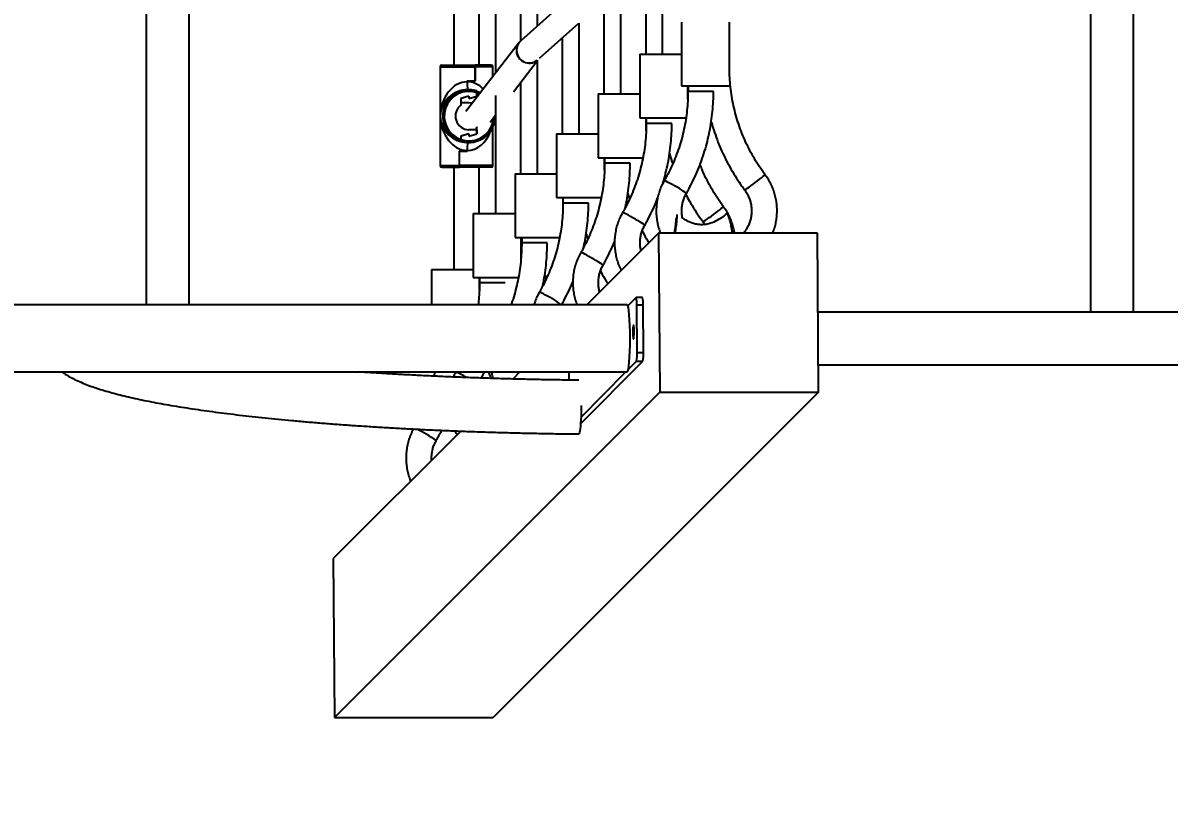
# Model space of a CAD drawing. Header units: millimetres. Extents: x -5052 to 3913, y -2721 to 2583.
# Drawn here: x 942 to 1661, y -683 to -195 of the extents above; entities that cross this region are included whole.
import ezdxf

# ---------------------------------------------------------------- set-up
doc = ezdxf.new("R2010")
doc.units = ezdxf.units.MM
for name, color, linetype in [('DIKOM_ОБЪЕКТ', 7, 'Continuous'), ('DIKOM_РАЗМЕР_ЗОНА', 7, 'Continuous'), ('DIKOM_РАЗМЕР_ОБЪЕКТА', 7, 'Continuous')]:
    doc.layers.add(name, color=color, linetype=linetype)
doc.styles.add('style1', font='arial.ttf', dxfattribs={"width": 0.8})
doc.dimstyles.new('1-50', dxfattribs={"dimtxt": 300, "dimasz": 200, "dimexe": 100, "dimexo": 0, "dimgap": 100, "dimtad": 1, "dimdec": 0, "dimtxsty": 'style1', "dimcen": 0, "dimclrd": 7, "dimclre": 7, "dimadec": 1, "dimazin": 2, "dimtfac": 1, "dimtdec": 0, "dimtmove": 0, "dimatfit": 3, "dimfxl": 0, "dimlwd": 25, "dimlwe": 18, "dimarcsym": 0})

# ---------------------------------------------------------------- blocks, each defined once
blk = doc.blocks.new('*D1')
at = {"layer": 'Defpoints', "color": 0, "transparency": 16777216}
for p in [(-2746.91, -630.26), (2412.71, -630.26), (2412.71, -1120.25)]:
    blk.add_point(p, dxfattribs=at)
at = {"layer": 'DIKOM_РАЗМЕР_ОБЪЕКТА', "color": 7, "lineweight": 18, "transparency": 16777216}
for p, q in [((-2746.91, -630.26), (-2746.91, -1220.25)), ((2412.71, -630.26), (2412.71, -1220.25))]:
    blk.add_line(p, q, dxfattribs=at)
at = {"layer": 'DIKOM_РАЗМЕР_ОБЪЕКТА', "color": 7, "lineweight": 25, "transparency": 16777216}
blk.add_line((-2546.91, -1120.25), (2212.71, -1120.25), dxfattribs=at)
at = {"layer": 'DIKOM_РАЗМЕР_ОБЪЕКТА', "color": 7, "transparency": 16777216}
for points in [[(-2546.91, -1086.91), (-2546.91, -1153.58), (-2746.91, -1120.25)], [(2212.71, -1086.91), (2212.71, -1153.58), (2412.71, -1120.25)]]:
    blk.add_solid(points, dxfattribs=at)
at = {"layer": 'DIKOM_РАЗМЕР_ОБЪЕКТА', "color": 0, "transparency": 16777216, "insert": (-167.1, -867.08), "char_height": 300, "attachment_point": 5, "style": 'style1'}
blk.add_mtext('5160', dxfattribs=at)
blk = doc.blocks.new('*D2')
at = {"layer": 'Defpoints', "color": 0, "transparency": 16777216}
for p in [(455.84, 1082.67), (2412.71, -630.26), (3072.2, -630.26)]:
    blk.add_point(p, dxfattribs=at)
at = {"layer": 'DIKOM_РАЗМЕР_ОБЪЕКТА', "color": 7, "lineweight": 18, "transparency": 16777216}
for p, q in [((455.84, 1082.67), (3172.2, 1082.67)), ((2412.71, -630.26), (3172.2, -630.26))]:
    blk.add_line(p, q, dxfattribs=at)
at = {"layer": 'DIKOM_РАЗМЕР_ОБЪЕКТА', "color": 7, "lineweight": 25, "transparency": 16777216}
blk.add_line((3072.2, 882.67), (3072.2, -430.26), dxfattribs=at)
at = {"layer": 'DIKOM_РАЗМЕР_ОБЪЕКТА', "color": 7, "transparency": 16777216}
for points in [[(3038.87, 882.67), (3105.54, 882.67), (3072.2, 1082.67)], [(3038.87, -430.26), (3105.54, -430.26), (3072.2, -630.26)]]:
    blk.add_solid(points, dxfattribs=at)
at = {"layer": 'DIKOM_РАЗМЕР_ОБЪЕКТА', "color": 0, "transparency": 16777216, "insert": (2819.03, 226.21), "char_height": 300, "attachment_point": 5, "rotation": 90, "style": 'style1'}
blk.add_mtext('1700', dxfattribs=at)
blk = doc.blocks.new('*D3')
at = {"layer": 'Defpoints', "color": 0, "transparency": 16777216}
for p in [(-4246.91, 762.04), (3912.71, 255.47), (3912.71, -2621.25)]:
    blk.add_point(p, dxfattribs=at)
at = {"layer": 'DIKOM_РАЗМЕР_ЗОНА', "color": 7, "lineweight": 18, "transparency": 16777216}
for p, q in [((-4246.91, 762.04), (-4246.91, -2721.25)), ((3912.71, 255.47), (3912.71, -2721.25))]:
    blk.add_line(p, q, dxfattribs=at)
at = {"layer": 'DIKOM_РАЗМЕР_ЗОНА', "color": 7, "lineweight": 25, "transparency": 16777216}
blk.add_line((-4046.91, -2621.25), (3712.71, -2621.25), dxfattribs=at)
at = {"layer": 'DIKOM_РАЗМЕР_ЗОНА', "color": 7, "transparency": 16777216}
for points in [[(-4046.91, -2587.91), (-4046.91, -2654.58), (-4246.91, -2621.25)], [(3712.71, -2587.91), (3712.71, -2654.58), (3912.71, -2621.25)]]:
    blk.add_solid(points, dxfattribs=at)
at = {"layer": 'DIKOM_РАЗМЕР_ЗОНА', "color": 0, "transparency": 16777216, "insert": (-167.1, -2368.08), "char_height": 300, "attachment_point": 5, "style": 'style1'}
blk.add_mtext('8160', dxfattribs=at)

msp = doc.modelspace()

# ---------------------------------------------------------------- linework, layer by layer
at = {"layer": 'DIKOM_ОБЪЕКТ'}
for p, q in [((1611.63, 390.87), (1611.63, -376.13)), ((1638.53, -376.13), (1638.53, 390.87)), ((1019.45, 386.37), (1019.45, -371.63)), ((1046.35, -371.63), (1046.35, 386.37)), ((1238.4, 241.1), (1238.4, -226.37)), ((1212.25, 236), (1212.25, -221.26)), ((1228.25, -221.26), (1228.25, 236)), ((1254.4, -205.89), (1254.4, 220.63)), ((1264.54, 211.58), (1264.54, -196.85)), ((1342.98, -151.71), (1342.98, -214.35)), ((1304.47, -161.25), (1254.29, -205.99)), ((1332.84, -214.35), (1332.84, -161.21)), ((1316.84, -172.1), (1316.84, -239.35)), ((1306.69, -239.35), (1306.69, -180.71)), ((1266.01, -216.98), (1290.69, -194.97)), ((1290.69, -194.97), (1290.69, -264.35)), ((1355.19, -194.35), (1355.19, -234.35)), ((1385.19, -226.97), (1385.19, -194.35)), ((1253.2, -207.15), (1219.85, -250.44)), ((1280.54, -264.35), (1280.54, -204.02)), ((1329.05, -214.35), (1329.05, -254.35)), ((1329.05, -214.35), (1355.19, -214.35)), ((1203.75, -222.26), (1203.75, -284.26)), ((1203.75, -222.26), (1225.62, -222.26)), ((1204.75, -221.26), (1225.59, -221.26)), ((1225.63, -221.26), (1225.59, -221.26)), ((1225.62, -222.26), (1225.62, -231.16)), ((1225.63, -231.26), (1225.63, -221.26)), ((1225.69, -221.26), (1225.63, -221.26)), ((1235.75, -221.26), (1225.69, -221.26)), ((1225.72, -231.26), (1225.72, -222.26)), ((1236.75, -222.26), (1225.72, -222.26)), ((1236.75, -228.5), (1236.75, -222.26)), ((1249.65, -237.97), (1264.54, -218.65)), ((1264.54, -218.13), (1264.54, -289.35)), ((1220.75, -231.16), (1225.62, -231.16)), ((1220.75, -231.76), (1220.75, -231.16)), ((1220.75, -231.26), (1220.75, -231.76)), ((1220.75, -231.26), (1225.72, -231.26)), ((1220.9, -236.76), (1220.91, -236.76)), ((1221.19, -236.76), (1220.91, -236.76)), ((1221.19, -236.76), (1221.5, -236.76)), ((1221.2, -236.76), (1221.5, -236.76)), ((1221.77, -236.76), (1221.5, -236.76)), ((1254.4, -289.35), (1254.4, -231.82)), ((1355.19, -234.35), (1384.91, -234.35)), ((1359.05, -242.39), (1359.05, -234.35)), ((1359.17, -234.35), (1359.17, -237.8)), ((1215.9, -237.54), (1216.2, -237.54)), ((1216.44, -237.46), (1216.16, -237.46)), ((1216.16, -237.54), (1216.16, -237.46)), ((1216.44, -237.46), (1216.44, -237.46)), ((1221.8, -240.76), (1216.8, -242.26)), ((1216.8, -242.26), (1216.8, -246.39)), ((1221.8, -240.76), (1216.9, -242.23)), ((1216.9, -244.76), (1216.9, -242.23)), ((1221.8, -240.76), (1221.8, -242.26)), ((1221.8, -242.26), (1226.8, -240.76)), ((1221.8, -242.26), (1226.7, -240.79)), ((1226.77, -237.54), (1226.67, -237.54)), ((1226.7, -238.55), (1226.7, -240.79)), ((1226.7, -240.76), (1226.8, -240.76)), ((1226.8, -240.76), (1226.8, -238.59)), ((1226.8, -238.59), (1228.46, -239.26)), ((1238.4, -240.29), (1238.4, -314.35)), ((1302.9, -239.35), (1302.9, -279.35)), ((1302.9, -239.35), (1329.05, -239.35)), ((1375.17, -237.8), (1359.17, -237.8)), ((1216.8, -244.76), (1216.9, -244.76)), ((1216.9, -244.76), (1221.8, -244.76)), ((1235, -256.99), (1238.4, -252.58)), ((1329.05, -254.35), (1358.02, -254.35)), ((1332.9, -262.39), (1332.9, -254.35)), ((1333.02, -254.35), (1333.02, -257.8)), ((1349.02, -257.8), (1333.02, -257.8)), ((1221.8, -264.26), (1216.8, -265.76)), ((1216.8, -265.76), (1216.8, -267.93)), ((1221.8, -264.26), (1216.9, -265.73)), ((1216.9, -267.96), (1216.9, -265.73)), ((1226.7, -261.76), (1221.8, -261.76)), ((1221.8, -264.26), (1221.8, -265.76)), ((1221.8, -265.76), (1226.8, -264.26)), ((1221.8, -265.76), (1226.7, -264.29)), ((1226.5, -261.76), (1226.5, -260.7)), ((1226.7, -261.76), (1226.7, -264.29)), ((1226.7, -264.26), (1226.8, -264.26)), ((1226.8, -260.13), (1226.71, -260.13)), ((1227.04, -259.95), (1226.8, -260.13)), ((1226.8, -264.26), (1226.8, -260.13)), ((1236.75, -284.26), (1236.75, -260.16)), ((1276.77, -264.35), (1276.77, -304.35)), ((1276.77, -264.35), (1302.9, -264.35)), ((1216.77, -268.98), (1216.5, -268.98)), ((1216.6, -269.02), (1216.6, -268.98)), ((1216.6, -269.02), (1216.87, -269.02)), ((1220.9, -269.76), (1220.91, -269.76)), ((1220.91, -269.76), (1221.19, -269.76)), ((1221.19, -269.76), (1221.5, -269.76)), ((1221.2, -269.76), (1221.5, -269.76)), ((1221.5, -269.76), (1221.77, -269.76)), ((1220.75, -275.26), (1215.73, -275.26)), ((1215.73, -275.26), (1215.73, -284.26)), ((1215.73, -275.36), (1215.83, -275.36)), ((1215.83, -284.26), (1215.83, -275.36)), ((1220.75, -275.36), (1215.83, -275.36)), ((1220.58, -275.26), (1220.58, -275.36)), ((1220.63, -275.26), (1220.63, -275.36)), ((1220.75, -274.76), (1220.75, -275.36)), ((1220.75, -275.26), (1220.75, -274.76)), ((1302.9, -279.35), (1331.06, -279.35)), ((1306.77, -287.05), (1306.77, -279.35)), ((1306.88, -279.35), (1306.88, -282.8)), ((1203.75, -284.26), (1215.73, -284.26)), ((1204.75, -285.26), (1215.69, -285.26)), ((1212.25, -285.26), (1212.25, -349.35)), ((1215.69, -285.26), (1215.73, -285.26)), ((1215.73, -285.26), (1215.8, -285.26)), ((1235.75, -285.26), (1215.8, -285.26)), ((1236.75, -284.26), (1215.83, -284.26)), ((1228.25, -314.35), (1228.25, -285.26)), ((1322.88, -282.8), (1306.88, -282.8)), ((1250.8, -289.35), (1250.8, -329.35)), ((1250.8, -289.35), (1251.28, -289.35)), ((1251.28, -289.35), (1276.77, -289.35)), ((1276.77, -304.35), (1304.89, -304.35)), ((1280.76, -304.35), (1280.76, -307.8)), ((1296.76, -307.8), (1280.76, -307.8)), ((1224.46, -314.35), (1224.46, -354.35)), ((1224.46, -314.35), (1250.8, -314.35)), ((1351.24, -323.01), (1351.48, -322.79)), ((1250.8, -329.35), (1251.28, -329.35)), ((1251.28, -329.35), (1278.78, -329.35)), ((1254.46, -342.35), (1254.46, -329.35)), ((1254.87, -329.35), (1254.87, -332.8)), ((1340.73, -326.6), (1295.7, -371.63)), ((1440.35, -326.6), (1340.73, -326.6)), ((1340.73, -326.6), (1341.49, -426.22)), ((1441.11, -426.22), (1440.35, -326.6)), ((1270.87, -332.8), (1254.87, -332.8)), ((1198.31, -349.35), (1198.31, -371.63)), ((1198.31, -349.35), (1224.46, -349.35)), ((1224.46, -354.35), (1252.98, -354.35)), ((1228.31, -362.39), (1228.31, -354.35)), ((1228.44, -354.35), (1228.44, -357.8)), ((1244.44, -357.8), (1228.44, -357.8)), ((1269.32, -352.77), (1270.14, -355.49)), ((1046.35, -371.63), (746.35, -371.63)), ((1321.06, -371.63), (1046.35, -371.63)), ((1326.56, -367.02), (1321.47, -372.15)), ((1330.58, -367), (1326.59, -367)), ((1327.26, -401.45), (1327.03, -371.56)), ((1327.03, -371.56), (1331.01, -371.56)), ((1331.24, -401.45), (1331.01, -371.56)), ((1638.53, -376.13), (1440.73, -376.13)), ((1938.53, -376.13), (1638.53, -376.13)), ((1327.26, -401.45), (1331.24, -401.45)), ((1291.82, -446.19), (1330.85, -406.87)), ((1321.78, -411.99), (1326.86, -406.87)), ((1326.86, -406.87), (1330.85, -406.87)), ((1440.98, -409.13), (2109.18, -409.13)), ((-1655.26, -413.63), (1321.06, -413.63)), ((1200.34, -413.63), (1199.77, -416.29)), ((1229.69, -417.48), (1231.64, -413.63)), ((1253.7, -413.63), (1249.27, -418.07)), ((1252.66, -414.68), (1252.31, -413.63)), ((1284.49, -413.63), (1284.49, -414.43)), ((1284.49, -414.43), (1284.52, -418.76)), ((1292.08, -441.91), (1320.15, -413.63)), ((1341.49, -426.22), (1137.45, -630.26)), ((1441.11, -426.22), (1237.07, -630.26)), ((1341.49, -426.22), (1441.11, -426.22)), ((1216.6, -450.73), (1136.69, -530.64)), ((1136.69, -530.64), (1137.45, -630.26)), ((1137.45, -630.26), (1237.07, -630.26))]:
    msp.add_line(p, q, dxfattribs=at)
at = {"layer": 'DIKOM_ОБЪЕКТ', "flags": 128}
for points in [[(1226.77, -237.54), (1229.05, -238.45), (1229.07, -238.47)], [(1221.5, -244.76), (1223.27, -244.95), (1223.95, -245.12)], [(1221.8, -244.76), (1223.57, -244.95), (1224, -245.05)], [(1358.17, -301.64), (1358.13, -301.56), (1357.79, -301.29), (1357.15, -300.84), (1356.23, -300.25), (1355.08, -299.53), (1353.75, -298.73), (1352.3, -297.88), (1350.8, -297.02), (1349.32, -296.19), (1347.93, -295.42), (1346.7, -294.77), (1345.67, -294.24), (1344.91, -293.88), (1344.44, -293.7), (1344.29, -293.68)], [(1394.63, -299.42), (1394.66, -299.43), (1394.96, -299.32), (1395.55, -298.99), (1396.39, -298.45), (1397.44, -297.74), (1398.67, -296.88), (1400.01, -295.92), (1401.39, -294.89), (1402.76, -293.85), (1404.05, -292.85), (1405.2, -291.94), (1406.15, -291.15), (1406.86, -290.52), (1407.3, -290.08), (1407.45, -289.86), (1407.45, -289.84)], [(1332.02, -321.64), (1331.98, -321.56), (1331.65, -321.29), (1331, -320.84), (1330.09, -320.25), (1328.94, -319.53), (1327.6, -318.73), (1326.15, -317.88), (1324.65, -317.02), (1323.18, -316.19), (1321.78, -315.42), (1320.55, -314.77), (1319.52, -314.24), (1318.76, -313.88), (1318.29, -313.7), (1318.14, -313.68)], [(1368.48, -319.42), (1368.52, -319.43), (1368.82, -319.32), (1369.4, -318.99), (1370.24, -318.45), (1371.3, -317.74), (1372.52, -316.88), (1373.86, -315.92), (1375.24, -314.89), (1376.61, -313.85), (1377.9, -312.85), (1379.05, -311.94), (1380, -311.15), (1380.72, -310.52), (1381.16, -310.08), (1381.31, -309.86), (1381.3, -309.84)], [(1305.88, -346.64), (1305.83, -346.56), (1305.5, -346.29), (1304.86, -345.84), (1303.94, -345.25), (1302.79, -344.53), (1301.46, -343.73), (1300.01, -342.88), (1298.51, -342.02), (1297.03, -341.19), (1295.64, -340.42), (1294.4, -339.77), (1293.38, -339.24), (1292.61, -338.88), (1292.15, -338.7), (1292, -338.68)], [(1279.8, -371.64), (1279.78, -371.56), (1279.49, -371.29), (1278.89, -370.84), (1278.01, -370.25), (1276.89, -369.53), (1275.57, -368.73), (1274.14, -367.88), (1272.64, -367.02), (1271.15, -366.19), (1269.74, -365.42), (1268.48, -364.77), (1267.42, -364.24), (1266.62, -363.88), (1266.11, -363.7), (1265.91, -363.69)], [(1325.01, -393.18), (1325.11, -392.88), (1325.21, -392.25), (1325.29, -391.33), (1325.34, -390.2), (1325.36, -388.94), (1325.35, -387.67), (1325.31, -386.47), (1325.24, -385.46), (1325.15, -384.71), (1325.05, -384.28), (1324.94, -384.21), (1324.83, -384.5), (1324.73, -385.14), (1324.65, -386.06), (1324.6, -387.19), (1324.58, -388.45), (1324.59, -389.72), (1324.63, -390.91), (1324.7, -391.93), (1324.79, -392.68), (1324.89, -393.11), (1325.01, -393.18)], [(1292.26, -434.65), (1292.24, -436.69), (1292.18, -439.12), (1292.1, -441.49), (1291.99, -443.73), (1291.85, -445.8), (1291.69, -447.65), (1291.51, -449.25), (1291.32, -450.56), (1291.11, -451.56), (1290.9, -452.21), (1290.69, -452.51), (1290.61, -452.54)]]:
    msp.add_lwpolyline(points, dxfattribs=at)
at = {"layer": 'DIKOM_ОБЪЕКТ'}
for centre, radius, start, end in [((1259.49, -212), 7.94, 142.59026, 181.33017), ((1259.57, -211.9), 7.93, 131.75953, 181.35796), ((1259.56, -212.01), 8.01, 181.2875, 308.47183), ((1259.65, -211.93), 8, 181.15096, 307.738), ((1204.75, -222.26), 1, 90, 180), ((1235.75, -222.26), 1, 0, 90), ((1221.77, -253.26), 16.5, 72.74816, 252.35117), ((1220.9, -253.24), 16.48, 89.9996, 107.64797), ((1220.91, -253.25), 16.49, 90.00012, 106.73818), ((1221.2, -253.25), 16.49, 90.00015, 107.64742), ((1221.19, -253.24), 16.49, 89.99975, 106.73855), ((1262.43, -233.01), 41.7, 178.28462, 185.16223), ((1221.8, -253.26), 15.5, 71.59566, 251.17266), ((1221.8, -253.26), 8.5, 126.04091, 269.97569), ((1221.77, -253.26), 16.49, 252.73214, 1.73926), ((1221.8, -253.26), 15.49, 251.57619, 357.14247), ((1221.5, -253.27), 16.49, 252.35309, 269.99934), ((1221.5, -253.27), 16.49, 252.71715, 269.99948), ((1262.43, -273.51), 41.7, 174.83775, 181.71541), ((1204.75, -284.26), 1, 180, 270), ((1235.75, -284.26), 1, 270, 0), ((1316.69, -370.34), 10.41, 353.26295, 18.60675), ((1318.79, -370.43), 12.28, 354.67957, 16.19184), ((1307.77, -402.75), 19.53, 347.8252, 3.81435), ((1311.79, -402.75), 19.5, 347.8112, 3.82834), ((1195.32, -457.44), 47.4, 58.24022, 67.36983), ((1150.84, -527.69), 87.14, 54.61751, 63.83425)]:
    msp.add_arc(centre, radius, start, end, dxfattribs=at)
for centre, major_axis, ratio, start_param, end_param in [((1220.25, -253.26), (1.2, 21.48), 0.766105, 0.042852, 1.613648), ((1220.25, -253.26), (11.94, 11.85), 0.961567, 0.769831, 2.340628), ((1220.25, -253.26), (1.2, 21.48), 0.766105, 5.665735, 6.326037), ((1220.25, -253.26), (11.94, -11.85), 0.961567, 3.942558, 5.513354), ((1220.25, -253.26), (-1.2, 21.48), 0.766105, 1.527945, 3.098741), ((1220.25, -253.26), (-1.2, 21.48), 0.766105, 3.098741, 4.213539), ((1321.06, -392.63), (0, 21), 0.087489, 4.712389, 6.283185), ((1321.06, -392.63), (0, 21), 0.087489, 3.141593, 4.712389)]:
    msp.add_ellipse(centre, major_axis=major_axis, ratio=ratio, start_param=start_param, end_param=end_param, dxfattribs=at)
for points, knots in [([(1254.29, -205.99), (1253.99, -206.28), (1253.61, -206.64), (1253.27, -207.07), (1253.2, -207.15)], [0, 0, 0, 0, 0.8138546, 1, 1, 1, 1]), ([(1225.62, -222.26), (1225.62, -222.16), (1225.62, -221.96), (1225.62, -221.67), (1225.61, -221.44), (1225.6, -221.29), (1225.59, -221.27), (1225.59, -221.26)], [0, 0, 0, 0, 0.18126, 0.381662, 0.586707, 0.80032, 1, 1, 1, 1]), ([(1225.72, -222.26), (1225.72, -222.25), (1225.72, -222.13), (1225.72, -221.9), (1225.72, -221.62), (1225.71, -221.4), (1225.7, -221.28), (1225.69, -221.27), (1225.69, -221.26)], [0, 0, 0, 0, 0.021106, 0.221049, 0.421377, 0.627518, 0.843108, 1, 1, 1, 1]), ([(1407.45, -289.84), (1406.85, -289.03), (1405.09, -286.63), (1402.34, -282.49), (1399.3, -277.37), (1396.55, -272.11), (1394.07, -266.7), (1391.89, -261.17), (1390, -255.53), (1388.41, -249.8), (1387.12, -243.99), (1386.15, -238.12), (1385.47, -232.22), (1385.29, -228.26), (1385.19, -226.29)], [0, 0, 0, 0, 0.044193, 0.131118, 0.21805, 0.304979, 0.391906, 0.478833, 0.565756, 0.652679, 0.739601, 0.826522, 0.913442, 1, 1, 1, 1]), ([(1226.7, -238.55), (1226.7, -238.45), (1226.7, -238.23), (1226.69, -237.91), (1226.68, -237.66), (1226.68, -237.52), (1226.67, -237.51), (1226.67, -237.5)], [0, 0, 0, 0, 0.187188, 0.418687, 0.642914, 0.856443, 1, 1, 1, 1]), ([(1226.8, -238.59), (1226.8, -238.51), (1226.8, -238.3), (1226.79, -237.99), (1226.79, -237.75), (1226.78, -237.59), (1226.77, -237.54), (1226.77, -237.54), (1226.77, -237.54)], [0, 0, 0, 0, 0.153136, 0.38581, 0.611829, 0.753395, 0.953695, 1, 1, 1, 1]), ([(1359.17, -237.8), (1359.16, -238.81), (1359.14, -241.8), (1358.86, -246.76), (1358.23, -252.68), (1357.29, -258.55), (1356.04, -264.37), (1354.48, -270.11), (1352.62, -275.76), (1350.47, -281.3), (1348.02, -286.72), (1345.91, -290.83), (1344.61, -293.12), (1344.29, -293.68)], [0, 0, 0, 0, 0.0516852, 0.1533227, 0.2549693, 0.3566157, 0.4582627, 0.5599109, 0.6615599, 0.7632085, 0.8648609, 0.9665135, 1, 1, 1, 1]), ([(1358.17, -301.64), (1358.73, -300.64), (1360.34, -297.79), (1362.76, -292.98), (1365.36, -287.18), (1367.65, -281.25), (1369.66, -275.21), (1371.36, -269.08), (1372.75, -262.88), (1373.84, -256.61), (1374.61, -250.29), (1375.08, -244.02), (1375.14, -239.85), (1375.17, -237.8)], [0, 0, 0, 0, 0.051685, 0.14682, 0.24196, 0.337104, 0.432248, 0.527394, 0.622539, 0.717686, 0.812834, 0.907983, 1, 1, 1, 1]), ([(1333.02, -257.8), (1333.01, -258.81), (1332.99, -261.8), (1332.72, -266.76), (1332.09, -272.68), (1331.14, -278.55), (1329.89, -284.37), (1328.34, -290.11), (1326.48, -295.76), (1324.32, -301.3), (1321.87, -306.72), (1319.76, -310.83), (1318.47, -313.12), (1318.14, -313.68)], [0, 0, 0, 0, 0.0516856, 0.153323, 0.2549696, 0.3566166, 0.4582639, 0.5599107, 0.6615601, 0.7632104, 0.8648613, 0.9665135, 1, 1, 1, 1]), ([(1343.43, -295.29), (1343.44, -295.26), (1344.11, -293.21), (1345.19, -289.07), (1346.61, -282.88), (1347.69, -276.61), (1348.46, -270.29), (1348.94, -264.02), (1348.99, -259.85), (1349.02, -257.8)], [0, 0, 0, 0, 0.002679, 0.169813, 0.336948, 0.504085, 0.671223, 0.838361, 1, 1, 1, 1]), ([(1373.76, -256.74), (1373.82, -256.98), (1374.4, -259.26), (1375.78, -263.53), (1377.93, -269.51), (1380.4, -275.37), (1383.16, -281.1), (1386.19, -286.69), (1389.5, -292.11), (1392.36, -296.33), (1394.12, -298.73), (1394.63, -299.42)], [0, 0, 0, 0, 0.015029, 0.148035, 0.28104, 0.414044, 0.547046, 0.680047, 0.813045, 0.946045, 1, 1, 1, 1]), ([(1216.8, -267.93), (1216.8, -268.01), (1216.8, -268.22), (1216.8, -268.53), (1216.79, -268.77), (1216.78, -268.93), (1216.78, -268.98), (1216.77, -268.98), (1216.77, -268.98)], [0, 0, 0, 0, 0.153144, 0.385817, 0.611824, 0.753396, 0.953695, 1, 1, 1, 1]), ([(1216.9, -267.96), (1216.9, -268.06), (1216.9, -268.29), (1216.9, -268.61), (1216.89, -268.86), (1216.88, -269), (1216.87, -269.01), (1216.87, -269.02)], [0, 0, 0, 0, 0.1871931, 0.4186893, 0.642912, 0.8564443, 1, 1, 1, 1]), ([(1347.61, -276.74), (1347.67, -276.98), (1348.22, -279.15), (1348.93, -281.28), (1349.56, -283.18)], [0, 0, 0, 0, 0.106799, 1, 1, 1, 1]), ([(1215.73, -284.26), (1215.73, -284.27), (1215.73, -284.39), (1215.73, -284.61), (1215.72, -284.9), (1215.71, -285.12), (1215.7, -285.24), (1215.7, -285.25), (1215.69, -285.26)], [0, 0, 0, 0, 0.021115, 0.221049, 0.421377, 0.627518, 0.843108, 1, 1, 1, 1]), ([(1215.83, -284.26), (1215.83, -284.36), (1215.83, -284.56), (1215.82, -284.85), (1215.81, -285.08), (1215.81, -285.23), (1215.8, -285.25), (1215.8, -285.26)], [0, 0, 0, 0, 0.1812597, 0.3816503, 0.5866973, 0.8003015, 1, 1, 1, 1]), ([(1306.88, -282.8), (1306.87, -283.81), (1306.84, -286.8), (1306.57, -291.76), (1305.94, -297.68), (1305, -303.55), (1303.75, -309.37), (1302.19, -315.11), (1300.33, -320.76), (1298.17, -326.3), (1295.73, -331.72), (1293.62, -335.83), (1292.32, -338.12), (1292, -338.68)], [0, 0, 0, 0, 0.051685, 0.153323, 0.254969, 0.356616, 0.458262, 0.559911, 0.661559, 0.763209, 0.864859, 0.966512, 1, 1, 1, 1]), ([(1319.77, -310.68), (1319.99, -309.74), (1320.69, -306.74), (1321.54, -301.61), (1322.32, -295.29), (1322.79, -289.02), (1322.85, -284.85), (1322.88, -282.8)], [0, 0, 0, 0, 0.102615, 0.3288209, 0.5550274, 0.7812358, 1, 1, 1, 1]), ([(1381.3, -309.84), (1380.71, -309.03), (1378.94, -306.63), (1376.19, -302.48), (1373.15, -297.38), (1370.41, -292.1), (1368.25, -287.48), (1367.13, -284.57), (1366.72, -283.51)], [0, 0, 0, 0, 0.100031, 0.296785, 0.493556, 0.69032, 0.887084, 1, 1, 1, 1]), ([(1344.29, -293.68), (1343.96, -294.28), (1343.07, -295.89), (1341.86, -298.63), (1340.73, -301.91), (1339.91, -305.28), (1339.4, -308.71), (1339.2, -312.18), (1339.31, -315.64), (1339.74, -319.09), (1340.5, -322.47), (1341.24, -324.98), (1341.81, -326.32), (1341.93, -326.6)], [0, 0, 0, 0, 0.059988, 0.161462, 0.262966, 0.364474, 0.465989, 0.56751, 0.669034, 0.77056, 0.872086, 0.973611, 1, 1, 1, 1]), ([(1412.32, -326.6), (1412.57, -326), (1413.24, -324.33), (1414.02, -321.47), (1414.68, -318.07), (1415.02, -314.61), (1415.04, -311.14), (1414.75, -307.69), (1414.14, -304.27), (1413.23, -300.92), (1412.02, -297.67), (1410.51, -294.55), (1408.96, -291.94), (1407.87, -290.42), (1407.45, -289.84)], [0, 0, 0, 0, 0.04994, 0.139384, 0.228833, 0.318287, 0.407745, 0.497205, 0.586665, 0.676125, 0.765583, 0.855039, 0.944487, 1, 1, 1, 1]), ([(1321.47, -301.74), (1321.53, -301.98), (1321.82, -303.15), (1322.2, -304.29), (1322.5, -305.21)], [0, 0, 0, 0, 0.1985293, 1, 1, 1, 1]), ([(1355.77, -317.24), (1355.65, -316.7), (1355.35, -315.31), (1355.2, -313), (1355.31, -310.37), (1355.73, -307.76), (1356.47, -305.23), (1357.32, -303.19), (1357.96, -302.03), (1358.17, -301.64)], [0, 0, 0, 0, 0.101339, 0.264497, 0.427638, 0.590776, 0.753916, 0.917075, 1, 1, 1, 1]), ([(1394.63, -299.42), (1394.86, -299.74), (1395.61, -300.77), (1396.68, -302.64), (1397.74, -305.06), (1398.49, -307.59), (1398.94, -310.19), (1399.07, -312.83), (1398.89, -315.46), (1398.4, -318.05), (1397.6, -320.57), (1396.5, -322.97), (1395.31, -325), (1394.37, -326.14), (1394, -326.6)], [0, 0, 0, 0, 0.0405008, 0.1303643, 0.220254, 0.3101168, 0.3999604, 0.4897895, 0.5796119, 0.6694326, 0.7592556, 0.8490906, 0.9389462, 1, 1, 1, 1]), ([(1280.76, -307.8), (1280.75, -308.81), (1280.72, -311.8), (1280.45, -316.76), (1279.82, -322.68), (1278.88, -328.55), (1277.63, -334.37), (1276.08, -340.11), (1274.23, -345.76), (1272.08, -351.3), (1269.64, -356.72), (1267.53, -360.83), (1266.24, -363.12), (1265.91, -363.69)], [0, 0, 0, 0, 0.051686, 0.153296, 0.254916, 0.356535, 0.458155, 0.559776, 0.661398, 0.763023, 0.864651, 0.96628, 1, 1, 1, 1]), ([(1293.69, -335.56), (1293.9, -334.66), (1294.58, -331.7), (1295.42, -326.59), (1296.2, -320.28), (1296.67, -314.01), (1296.73, -309.84), (1296.76, -307.8)], [0, 0, 0, 0, 0.0992, 0.326377, 0.553558, 0.780741, 1, 1, 1, 1]), ([(1332.02, -321.64), (1332.59, -320.64), (1334.19, -317.79), (1336.61, -312.98), (1338.73, -308.34), (1339.79, -305.56), (1340.09, -304.75)], [0, 0, 0, 0, 0.184259, 0.523408, 0.862588, 1, 1, 1, 1]), ([(1339.78, -306.5), (1339.73, -306.38), (1339.67, -306.23), (1339.61, -306.06), (1339.6, -306.02)], [0, 0, 0, 0, 0.729191, 1, 1, 1, 1]), ([(1357.77, -302.39), (1358.53, -303.82), (1360.28, -307.12), (1363.36, -312.11), (1366.21, -316.33), (1367.98, -318.73), (1368.48, -319.42)], [0, 0, 0, 0, 0.2411086, 0.5565659, 0.8720248, 1, 1, 1, 1]), ([(1318.14, -313.68), (1317.81, -314.28), (1316.93, -315.89), (1315.71, -318.63), (1314.58, -321.91), (1313.76, -325.28), (1313.25, -328.71), (1313.05, -332.18), (1313.17, -335.64), (1313.6, -339.09), (1314.34, -342.48), (1315.4, -345.78), (1316.4, -348.3), (1317.14, -349.66), (1317.33, -350)], [0, 0, 0, 0, 0.054061, 0.145502, 0.236971, 0.328445, 0.419926, 0.51141, 0.602899, 0.694388, 0.785878, 0.877365, 0.968852, 1, 1, 1, 1]), ([(1352.14, -314.88), (1352.16, -314.96), (1352.2, -315.26), (1352.18, -316.27), (1352.07, -317.86), (1351.87, -319.86), (1351.65, -321.55), (1351.51, -322.58), (1351.48, -322.79)], [0, 0, 0, 0, 0.079065, 0.303087, 0.534981, 0.737043, 0.94699, 1, 1, 1, 1]), ([(1383.44, -314.2), (1383.17, -314.45), (1381.87, -315.71), (1379.23, -317.65), (1375.41, -319.82), (1371.84, -320.97), (1368.8, -321.36), (1366.39, -321.34), (1363.87, -320.97), (1361.24, -320.2), (1358.52, -318.96), (1356.45, -317.78), (1355.36, -316.92), (1355.12, -316.74)], [0, 0, 0, 0, 0.035652, 0.172622, 0.312479, 0.455227, 0.528942, 0.605426, 0.686094, 0.772687, 0.867206, 0.971824, 1, 1, 1, 1]), ([(1388.36, -326.6), (1388.23, -325.82), (1387.92, -323.91), (1387.07, -320.92), (1385.87, -317.67), (1384.36, -314.55), (1382.82, -311.94), (1381.72, -310.42), (1381.3, -309.84)], [0, 0, 0, 0, 0.128112, 0.316821, 0.505522, 0.694213, 0.882894, 1, 1, 1, 1]), ([(1386.43, -322.79), (1386.34, -322.37), (1385.97, -320.74), (1385.45, -318.74), (1384.91, -316.96), (1384.49, -315.79), (1384.1, -314.9), (1383.75, -314.33), (1383.57, -314.27), (1383.48, -314.24)], [0, 0, 0, 0, 0.080258, 0.311092, 0.439648, 0.571173, 0.716015, 0.864256, 1, 1, 1, 1]), ([(1329.7, -337.63), (1329.55, -336.97), (1329.22, -335.45), (1329.06, -333.01), (1329.16, -330.37), (1329.59, -327.76), (1330.32, -325.23), (1331.17, -323.19), (1331.81, -322.03), (1332.02, -321.64)], [0, 0, 0, 0, 0.123261, 0.28244, 0.441602, 0.600759, 0.759919, 0.919098, 1, 1, 1, 1]), ([(1350.9, -326.6), (1350.93, -326.04), (1351, -324.81), (1351.16, -323.65), (1351.24, -323.01)], [0, 0, 0, 0, 0.4527959, 1, 1, 1, 1]), ([(1351.48, -322.79), (1351.4, -323.43), (1351.23, -324.66), (1351.17, -325.97), (1351.15, -326.6)], [0, 0, 0, 0, 0.524151, 1, 1, 1, 1]), ([(1351.24, -323.01), (1351.32, -322.45), (1351.54, -320.91), (1351.77, -318.79), (1351.89, -317.23), (1351.84, -316.85), (1351.83, -316.78)], [0, 0, 0, 0, 0.194291, 0.530381, 0.902169, 1, 1, 1, 1]), ([(1368.48, -319.42), (1368.72, -319.74), (1369.14, -320.31), (1369.49, -320.93), (1369.64, -321.2)], [0, 0, 0, 0, 0.5578837, 1, 1, 1, 1]), ([(1386.93, -326.6), (1386.89, -325.99), (1386.81, -324.68), (1386.57, -323.46), (1386.43, -322.79)], [0, 0, 0, 0, 0.45855, 1, 1, 1, 1]), ([(1295.33, -326.84), (1295.38, -327.04), (1295.67, -328.19), (1296.04, -329.31), (1296.35, -330.23)], [0, 0, 0, 0, 0.175691, 1, 1, 1, 1]), ([(1330.44, -325.09), (1330.59, -325.42), (1331.66, -327.66), (1333.05, -330.21), (1334.38, -332.38), (1334.6, -332.74)], [0, 0, 0, 0, 0.125738, 0.855407, 1, 1, 1, 1]), ([(1254.87, -332.8), (1254.86, -333.81), (1254.83, -336.8), (1254.57, -341.76), (1253.96, -347.67), (1253.05, -353.54), (1251.84, -359.35), (1250.31, -365.08), (1249.07, -369.18), (1248.25, -371.33), (1248.14, -371.63)], [0, 0, 0, 0, 0.076393, 0.226172, 0.375963, 0.525755, 0.675551, 0.825354, 0.975167, 1, 1, 1, 1]), ([(1268.07, -359.66), (1268.21, -359.02), (1268.81, -356.32), (1269.58, -351.48), (1270.34, -345.17), (1270.78, -338.93), (1270.84, -334.8), (1270.87, -332.8)], [0, 0, 0, 0, 0.072327, 0.307411, 0.542507, 0.777613, 1, 1, 1, 1]), ([(1305.88, -346.64), (1306.44, -345.64), (1308.05, -342.79), (1310.45, -337.97), (1312.29, -334.04), (1313.08, -331.97), (1313.12, -331.88)], [0, 0, 0, 0, 0.209814, 0.596, 0.982222, 1, 1, 1, 1]), ([(1292, -338.68), (1291.67, -339.28), (1290.78, -340.89), (1289.56, -343.63), (1288.44, -346.91), (1287.61, -350.28), (1287.1, -353.71), (1286.9, -357.18), (1287.02, -360.64), (1287.45, -364.09), (1288.21, -367.47), (1288.95, -370), (1289.53, -371.34), (1289.65, -371.63)], [0, 0, 0, 0, 0.059924, 0.161291, 0.262683, 0.364084, 0.465491, 0.566903, 0.66832, 0.769737, 0.871153, 0.97257, 1, 1, 1, 1]), ([(1303.78, -363.55), (1303.74, -363.44), (1303.43, -362.5), (1303.12, -360.63), (1302.9, -358.01), (1303.02, -355.37), (1303.44, -352.76), (1304.18, -350.23), (1305.03, -348.19), (1305.66, -347.03), (1305.88, -346.64)], [0, 0, 0, 0, 0.020314, 0.170875, 0.321406, 0.471924, 0.622435, 0.772952, 0.923485, 1, 1, 1, 1]), ([(1304.27, -350.13), (1304.42, -350.44), (1305.49, -352.67), (1307.01, -355.47), (1308.49, -357.87), (1308.86, -358.48)], [0, 0, 0, 0, 0.110929, 0.77742, 1, 1, 1, 1]), ([(1228.44, -357.8), (1228.43, -358.81), (1228.4, -361.8), (1228.17, -366.42), (1227.75, -370.01), (1227.56, -371.63)], [0, 0, 0, 0, 0.218027, 0.646766, 1, 1, 1, 1]), ([(1279.8, -371.64), (1280.37, -370.63), (1281.97, -367.79), (1284.36, -362.96), (1286.17, -359.08), (1286.95, -357.07), (1286.96, -357.04)], [0, 0, 0, 0, 0.212025, 0.602347, 0.992697, 1, 1, 1, 1]), ([(1265.91, -363.69), (1265.59, -364.29), (1264.7, -365.9), (1263.51, -368.54), (1262.84, -370.63), (1262.52, -371.63)], [0, 0, 0, 0, 0.236433, 0.636549, 1, 1, 1, 1]), ([(966.55, -413.63), (966.77, -413.79), (967.9, -414.65), (970.19, -416.05), (973.57, -417.91), (977.41, -419.72), (981.6, -421.45), (986.01, -423.06), (990.6, -424.57), (995.39, -426), (1000.37, -427.36), (1005.58, -428.67), (1011.01, -429.93), (1016.66, -431.15), (1022.55, -432.34), (1028.68, -433.49), (1035.03, -434.61), (1041.62, -435.7), (1048.43, -436.75), (1055.47, -437.78), (1062.73, -438.77), (1070.2, -439.73), (1077.89, -440.67), (1085.78, -441.57), (1093.88, -442.43), (1102.16, -443.27), (1110.64, -444.08), (1119.29, -444.85), (1128.12, -445.59), (1137.12, -446.29), (1146.27, -446.96), (1155.58, -447.59), (1165.03, -448.19), (1174.62, -448.76), (1184.33, -449.28), (1194.16, -449.78), (1204.11, -450.23), (1214.15, -450.65), (1224.29, -451.03), (1234.51, -451.37), (1244.81, -451.67), (1255.18, -451.93), (1265.6, -452.16), (1276.08, -452.35), (1284.42, -452.47), (1289.27, -452.52), (1290.61, -452.54)], [0, 0, 0, 0, 0.0051872, 0.0274336, 0.0524856, 0.0794455, 0.1065142, 0.1328205, 0.1583819, 0.183358, 0.2078925, 0.2320926, 0.2560358, 0.2797789, 0.3033634, 0.3268202, 0.3501741, 0.3734428, 0.3966408, 0.41978, 0.442869, 0.4659157, 0.4889257, 0.5119047, 0.5348571, 0.5577855, 0.5806933, 0.6035834, 0.6264576, 0.6493181, 0.672166, 0.6950033, 0.7178307, 0.7406494, 0.7634607, 0.7862653, 0.8090642, 0.8318576, 0.8546464, 0.877431, 0.9002121, 0.9229901, 0.9457658, 0.9685388, 0.9913106, 1, 1, 1, 1]), ([(1290.8, -418.84), (1289.03, -418.82), (1283.8, -418.76), (1275.12, -418.63), (1264.78, -418.44), (1254.5, -418.21), (1244.27, -417.94), (1234.12, -417.64), (1224.05, -417.3), (1214.07, -416.92), (1204.2, -416.5), (1194.42, -416.05), (1184.77, -415.56), (1175.25, -415.04), (1165.87, -414.48), (1158.44, -414.01), (1154.2, -413.72), (1152.99, -413.63)], [0, 0, 0, 0, 0.036612, 0.108555, 0.180494, 0.252429, 0.324356, 0.396276, 0.468185, 0.540083, 0.611968, 0.683839, 0.755692, 0.827528, 0.899342, 0.971132, 1, 1, 1, 1]), ([(1213.56, -413.68), (1213.22, -414.28), (1212.64, -415.3), (1212.18, -416.37), (1211.99, -416.82)], [0, 0, 0, 0, 0.583268, 1, 1, 1, 1]), ([(1235.66, -417.68), (1235.45, -417.17), (1234.91, -415.84), (1234.48, -414.48), (1234.21, -413.63)], [0, 0, 0, 0, 0.381572, 1, 1, 1, 1]), ([(1236, -413.63), (1236.02, -413.82), (1236.18, -415.17), (1236.47, -416.54), (1236.83, -417.67), (1236.84, -417.71)], [0, 0, 0, 0, 0.139803, 0.972045, 1, 1, 1, 1]), ([(1187.02, -449.41), (1186.82, -449.77), (1186.07, -451.14), (1184.98, -453.63), (1183.85, -456.91), (1183.03, -460.28), (1182.51, -463.71), (1182.32, -467.18), (1182.43, -470.64), (1182.86, -474.09), (1183.62, -477.47), (1184.42, -480.15), (1185.06, -481.64), (1185.25, -482.08)], [0, 0, 0, 0, 0.036122, 0.138503, 0.240913, 0.343329, 0.44575, 0.548178, 0.650608, 0.753041, 0.855474, 0.957905, 1, 1, 1, 1]), ([(1201.29, -456.64), (1201.86, -455.64), (1203.05, -453.54), (1204.12, -451.38), (1204.68, -450.25)], [0, 0, 0, 0, 0.476656, 1, 1, 1, 1]), ([(1213.06, -450.59), (1213.3, -451.08), (1213.7, -451.88), (1214.2, -452.63), (1214.41, -452.92)], [0, 0, 0, 0, 0.5987756, 1, 1, 1, 1]), ([(1198.44, -468.9), (1198.41, -468.6), (1198.3, -467.43), (1198.44, -465.37), (1198.85, -462.76), (1199.59, -460.23), (1200.44, -458.19), (1201.08, -457.03), (1201.29, -456.64)], [0, 0, 0, 0, 0.069902, 0.276207, 0.482505, 0.688808, 0.895135, 1, 1, 1, 1])]:
    msp.add_open_spline(points, degree=3, knots=knots, dxfattribs=at)

# ---------------------------------------------------------------- dimensions: what is measured, and where the dimension line sits
at = {"layer": 'DIKOM_РАЗМЕР_ЗОНА'}
dim = msp.add_linear_dim(base=(3912.71, -2621.25), p1=(-4246.91, 762.04), p2=(3912.71, 255.47), text='8160', dimstyle='1-50', dxfattribs=at)
dim.commit()
dim.dimension.update_dxf_attribs({"geometry": '*D3', "text_midpoint": (-167.1, -2621.25), "dimtype": 160})
at = {"layer": 'DIKOM_РАЗМЕР_ОБЪЕКТА'}
dim = msp.add_linear_dim(base=(3072.2, -630.26), p1=(455.84, 1082.67), p2=(2412.71, -630.26), angle=90, text='1700', dimstyle='1-50', dxfattribs=at)
dim.commit()
dim.dimension.update_dxf_attribs({"geometry": '*D2', "text_midpoint": (3072.2, 226.21), "dimtype": 160})
dim = msp.add_linear_dim(base=(2412.71, -1120.25), p1=(-2746.91, -630.26), p2=(2412.71, -630.26), text='5160', dimstyle='1-50', dxfattribs=at)
dim.commit()
dim.dimension.update_dxf_attribs({"geometry": '*D1', "text_midpoint": (-167.1, -1120.25), "dimtype": 160})

doc.saveas('drawing.dxf')
